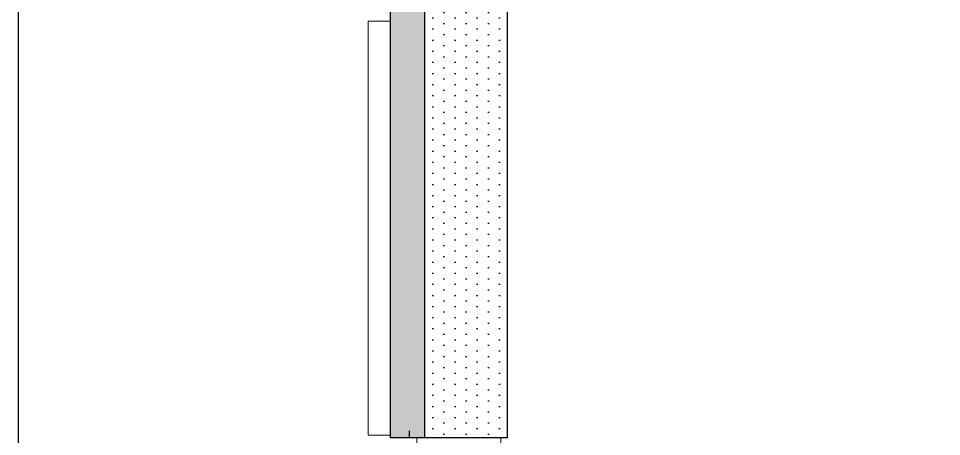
# Model space of a CAD drawing. Header units: millimetres. Extents: x 3774 to 718460, y -768339 to 192544.
# Drawn here: x 344157 to 347457, y -723829 to -722334 of the extents above; entities that cross this region are included whole.
import ezdxf

# ---------------------------------------------------------------- set-up
doc = ezdxf.new("R2010")
doc.units = ezdxf.units.MM
doc.linetypes.add('XKITLINE00', pattern=[0])
doc.layers.get('Defpoints').update_dxf_attribs({"color": 250})
for name, color, linetype in [('010 - ASPG_FLASHING_MAIN_COLOR_2', 2, 'Continuous'), ('010 - ASPG_FLASHING_MAIN_COLOR_4', 4, 'Continuous'), ('010 - ASPG_FLASHING_WIPEOUT_', 250, 'Continuous'), ('DIM', 1, 'Continuous')]:
    doc.layers.add(name, color=color, linetype=linetype)
doc.layers.add('Part', color=2, linetype='Continuous', lineweight=0)

# ---------------------------------------------------------------- blocks, each defined once
blk = doc.blocks.new('W-1-PP19-ST-ENT2_20260406-084955_STANDARD_PAPER_BLOCK')
at = {"layer": 'DIM', "color": 6}
blk.add_lwpolyline([(775, 0), (0, 0), (0, 443.999987), (775, 443.999987)], close=True, dxfattribs=at)
blk = doc.blocks.new('*A2733155')
at = {"layer": 'Part', "linetype": 'XKITLINE00', "lineweight": 0}
for p, q in [((1740.360029, -67.976), (1739.160029, -67.976)), ((1739.160029, -67.976), (1739.160029, -79.816)), ((1740.360029, -67.976), (1740.360029, -79.816)), ((1740.360029, -79.816), (1739.160029, -79.816))]:
    blk.add_line(p, q, dxfattribs=at)
blk = doc.blocks.new('*A2773159')
at = {"layer": 'Part', "linetype": 'XKITLINE00', "lineweight": 0}
blk.add_line((1742.960013, -80.415966), (1742.96, -64.015961), dxfattribs=at)
blk = doc.blocks.new('*A2783160')
at = {"layer": 'Part', "linetype": 'XKITLINE00', "lineweight": 0}
for p, q in [((1740.55992, -100.016002), (1740.559853, -64.015998)), ((1742.95992, -100.015998), (1742.959853, -64.015994))]:
    blk.add_line(p, q, dxfattribs=at)
blk = doc.blocks.new('*A2893171')
at = {"layer": 'Part', "linetype": 'XKITLINE00', "lineweight": 0}
for p, q in [((1740.360288, -69.57604), (1740.360029, -69.57604)), ((1740.36029, -70.17604), (1740.360288, -69.57604)), ((1740.360293, -69.576042), (1740.360288, -69.57604)), ((1740.360293, -71.17604), (1740.360292, -70.57604)), ((1740.360029, -71.17604), (1740.360293, -71.17604)), ((1740.360299, -71.17604), (1740.360293, -71.17604))]:
    blk.add_line(p, q, dxfattribs=at)
blk = doc.blocks.new('*A2903172')
at = {"layer": 'Part', "linetype": 'XKITLINE00', "lineweight": 0}
for p, q in [((1740.360291, -70.17604), (1740.559865, -70.17604)), ((1740.360291, -70.57604), (1740.360291, -70.17604)), ((1740.559865, -70.57604), (1740.360291, -70.57604))]:
    blk.add_line(p, q, dxfattribs=at)
blk = doc.blocks.new('*A2913173')
at = {"layer": 'Part', "linetype": 'XKITLINE00', "lineweight": 0}
for p, q in [((1740.360291, -77.21604), (1740.559878, -77.21604)), ((1740.360291, -77.61604), (1740.360291, -77.21604)), ((1740.559878, -77.61604), (1740.360291, -77.61604))]:
    blk.add_line(p, q, dxfattribs=at)
blk = doc.blocks.new('*A2923174')
at = {"layer": 'Part', "linetype": 'XKITLINE00', "lineweight": 0}
for p, q in [((1740.360288, -76.61604), (1740.360029, -76.61604)), ((1740.36029, -77.21604), (1740.360288, -76.61604)), ((1740.360293, -76.616042), (1740.360288, -76.61604)), ((1740.360293, -78.21604), (1740.360292, -77.61604)), ((1740.360029, -78.21604), (1740.360293, -78.21604)), ((1740.360299, -78.21604), (1740.360293, -78.21604))]:
    blk.add_line(p, q, dxfattribs=at)
blk = doc.blocks.new('W-1-PP19-SE-ENT3_20260407-084553_PP19_ENT3_LOPL')
at = {"lineweight": 0, "xscale": 125, "yscale": 125, "zscale": 125}
for name in ['*A2783160', '*A2773159', '*A2733155', '*A2893171', '*A2903172', '*A2923174', '*A2913173']:
    blk.add_blockref(name, (-226235, 11475), dxfattribs=at)
blk = doc.blocks.new('*U8316')
blk.add_wipeout([(0, -52), (2281, -52), (1985, -348), (0, -348)]).dxf.layer = '010 - ASPG_FLASHING_WIPEOUT_'
at = {"layer": '010 - ASPG_FLASHING_WIPEOUT_'}
h = blk.add_hatch(dxfattribs=at)
h.set_pattern_fill('DOTS', color=256, scale=0.5)
h.set_pattern_definition([(0, (0, 0), (19.84375, 39.6875), [0, -39.6875])])
h.paths.add_polyline_path([(0, -52), (2281, -52), (1985, -348), (0, -348)])
at = {"layer": '010 - ASPG_FLASHING_MAIN_COLOR_2'}
blk.add_lwpolyline([(0, -52), (2281, -52), (1985, -348), (0, -348)], close=True, dxfattribs=at)
blk.add_wipeout([(0, 69.3), (2402.3, 69.3), (2281, -52), (0, -52)]).dxf.layer = '010 - ASPG_FLASHING_WIPEOUT_'
at = {"layer": '010 - ASPG_FLASHING_WIPEOUT_'}
h = blk.add_hatch(dxfattribs=at)
h.set_pattern_fill('DOTS', color=256, scale=0.1)
h.set_pattern_definition([(0, (0, 0), (3.96875, 7.9375), [0, -7.9375])])
h.paths.add_polyline_path([(0, 69.3), (2402.3, 69.3), (2281, -52), (0, -52)])
at = {"layer": '010 - ASPG_FLASHING_MAIN_COLOR_4'}
blk.add_lwpolyline([(0, 69.3), (2402.3, 69.3), (2281, -52), (0, -52)], close=True, dxfattribs=at)
at = {"layer": 'Defpoints'}
blk.add_line((0, 2), (25, 2), dxfattribs=at)
blk.add_line((0, 2), (25, 2), dxfattribs=at)

msp = doc.modelspace()

# ---------------------------------------------------------------- block references
at = {"layer": 'DIM', "color": 6, "xscale": 50, "yscale": 50, "zscale": 50}
msp.add_blockref('W-1-PP19-ST-ENT2_20260406-084955_STANDARD_PAPER_BLOCK', (344156.649, -736063.653), dxfattribs=at)

# ---------------------------------------------------------------- next in the draw order: block references
at = {"color": 6}
msp.add_blockref('W-1-PP19-SE-ENT3_20260407-084553_PP19_ENT3_LOPL', (354246.645, -725322.382), dxfattribs=at)

# ---------------------------------------------------------------- next in the draw order: block references
at = {"color": 6, "xscale": -1, "yscale": -1, "rotation": 270}
msp.add_blockref('*U8316', (345556.649, -723834.382), dxfattribs=at)

doc.saveas('drawing.dxf')
